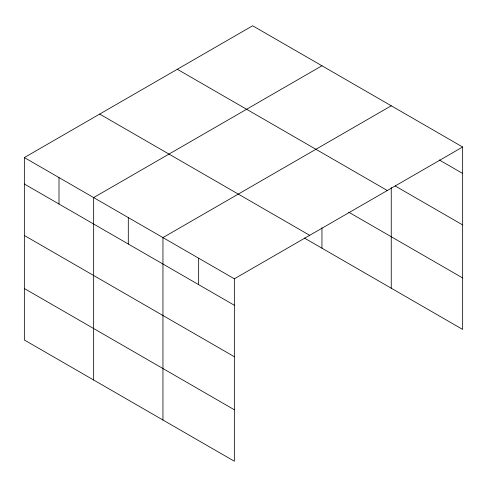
<?xml version="1.0" encoding="UTF-8"?>
<svg xmlns="http://www.w3.org/2000/svg" width="487" height="487" viewBox="0 0 487 487"><rect width="100%" height="100%" fill="white"/><g stroke="black" fill="none" stroke-linecap="round" stroke-linejoin="round"><path stroke-width="0.73" d="M462.65 147.007L252.65 25.768L24.35 157.575L24.35 339.993L234.35 461.232L234.35 278.814L462.65 147.007L462.65 329.425L304.296 238.003M321.95 65.775L93.65 197.582L93.65 380M391.25 105.789L162.95 237.595L162.95 420.013M439.28 159.961L462.65 173.451M395.146 185.949L462.65 224.921M177.311 69.264L387.311 190.508M348.753 212.198L462.65 277.955M99.689 114.08L309.689 235.318M24.35 157.575L234.35 278.814M24.35 184.013L234.35 305.258M24.35 235.489L234.35 356.728M24.35 288.517L234.35 409.762M391.25 187.489L391.25 288.207M321.95 227.758L321.95 248.193M198.653 258.207L198.653 284.645M128.3 217.592L128.3 244.03M59 177.578L59 204.023"/></g></svg>
